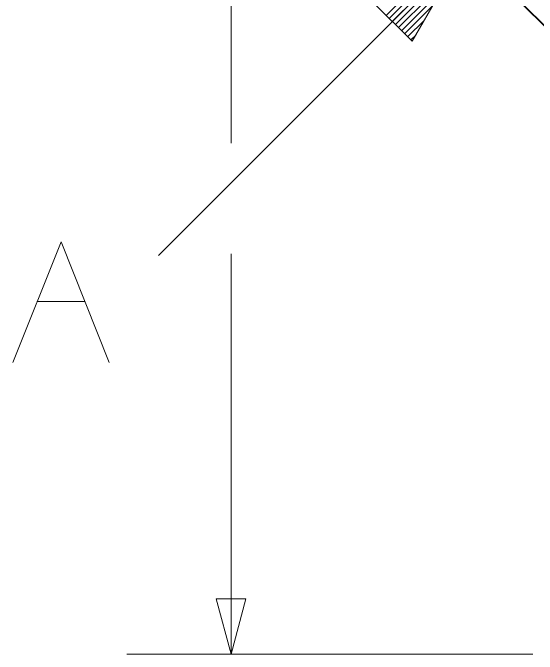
# Model space of a CAD drawing. Header units: millimetres. Extents: x 0 to 2941, y -405 to 1422.
# Drawn here: x 0 to 120.6, y 125.7 to 273.1 of the extents above; entities that cross this region are included whole.
import ezdxf

# ---------------------------------------------------------------- set-up
doc = ezdxf.new("R2010")
doc.units = ezdxf.units.MM
doc.layers.add('FINE', color=9, linetype='Continuous')
doc.layers.add('OUTLINE', color=7, linetype='Continuous')

msp = doc.modelspace()

# ---------------------------------------------------------------- linework, layer by layer
at = {"layer": 'FINE', "lineweight": 9}
for p, q in [((50.19, 1275.68), (50.19, 243.1)), ((87.25, 271.06), (104.22, 288.03)), ((87.25, 271.06), (104.22, 288.03)), ((86.55, 271.77), (100.88, 286.1)), ((87.96, 270.36), (102.29, 284.69)), ((85.84, 272.48), (97.53, 284.17)), ((88.67, 269.65), (100.36, 281.34)), ((89.37, 268.94), (98.43, 278)), ((116.18, 276.08), (128.93, 263.33)), ((90.08, 268.24), (96.5, 274.65)), ((90.79, 267.53), (94.56, 271.3)), ((91.5, 266.82), (92.63, 267.96)), ((91.5, 266.82), (92.63, 267.96)), ((50.19, 217.7), (50.19, 125.7)), ((5.54, 206.75), (16.63, 206.75)), ((119.57, 125.7), (26.19, 125.7))]:
    msp.add_line(p, q, dxfattribs=at)
for points in [[(33.51, 217.32), (104.22, 288.03), (82.71, 275.61), (91.8, 266.52), (104.22, 288.03)], [(0, 192.75), (11.08, 220.46), (22.17, 192.75)]]:
    msp.add_lwpolyline(points, dxfattribs=at)
msp.add_lwpolyline([(50.19, 125.7), (53.59, 138.4), (46.79, 138.4)], close=True, dxfattribs=at)
at = {"layer": 'OUTLINE', "lineweight": 40}
msp.add_line((70.28, 321.98), (138.16, 254.09), dxfattribs=at)

doc.saveas('drawing.dxf')
